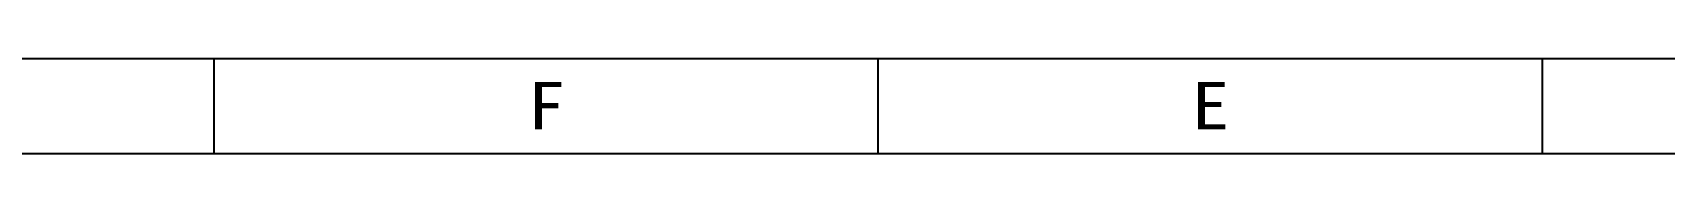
# Model space of a CAD drawing. Header units: millimetres. Extents: x 7503 to 8097, y 3855 to 4275.
# Drawn here: x 7658.2 to 7830.2, y 4265.4 to 4275.4 of the extents above; entities that cross this region are included whole.
import ezdxf
from ezdxf.enums import TextEntityAlignment as Align

# ---------------------------------------------------------------- set-up
doc = ezdxf.new("R2010")
doc.units = ezdxf.units.MM
doc.styles.add('TEXTSTYLE_0', font='txt', dxfattribs={"width": 0.8})

# ---------------------------------------------------------------- blocks, each defined once
blk = doc.blocks.new('SUN_6HWZ35TKK40GSGJE8VEUYAXIAKM')
at = {"color": 7, "linetype": 'Continuous'}
for p, q in [((-594, 420), (0, 420)), ((-420, 410), (-420, 420)), ((-350, 410), (-350, 420)), ((-280, 410), (-280, 420)), ((-584, 410), (-10, 410))]:
    blk.add_line(p, q, dxfattribs=at)
at = {"color": 2, "linetype": 'Continuous', "style": 'TEXTSTYLE_0', "width": 1.2}
for s, p, p2 in [('F', (-386.99, 412.53), (-382.99, 412.53)), ('E', (-316.99, 412.53), (-312.99, 412.53))]:
    blk.add_text(s, height=5, dxfattribs=at).set_placement(p, p2, align=Align.FIT)

msp = doc.modelspace()

# ---------------------------------------------------------------- block references
msp.add_blockref('SUN_6HWZ35TKK40GSGJE8VEUYAXIAKM', (8097.309, 3855.448))

doc.saveas('drawing.dxf')
